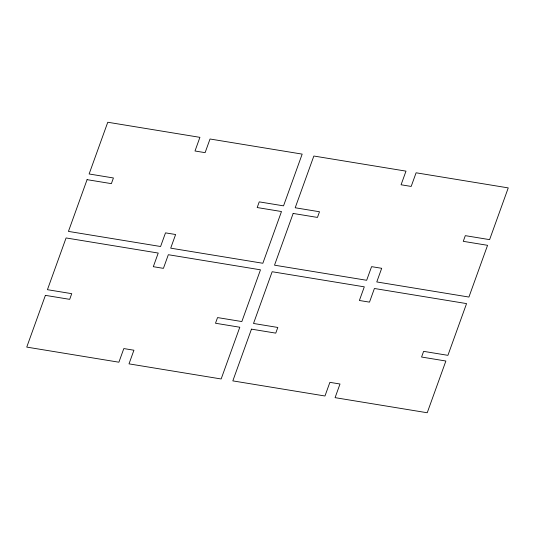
<?xml version="1.0" encoding="UTF-8"?>
<svg xmlns="http://www.w3.org/2000/svg" width="535" height="535" viewBox="0 0 535 535"><rect width="100%" height="100%" fill="white"/><g stroke="black" fill="none" stroke-linecap="round" stroke-linejoin="round"><path stroke-width="0.8" d="M45.395 295.36L26.75 347.101L118.897 362.208L123.819 348.566L133.924 350.224L129.009 363.867L221.156 378.974L239.8 327.233L215.498 323.247L217.544 317.576L241.847 321.555L260.485 269.821L168.338 254.713L163.422 268.356L153.311 266.697L158.226 253.055L66.079 237.948L47.434 289.689L71.737 293.668L69.69 299.346L45.395 295.36M87.078 179.66L68.44 231.401L160.587 246.508L165.502 232.859L175.614 234.517L170.698 248.16L262.846 263.267L281.49 211.532L257.188 207.547L259.234 201.869L283.537 205.855L302.175 154.113L210.028 139.006L205.112 152.656L195.001 150.997L199.916 137.348L107.769 122.248L89.124 173.982L113.427 177.968L111.38 183.645L87.078 179.66M251.463 329.145L232.825 380.887L324.972 395.994L329.888 382.344L339.999 384.003L335.084 397.652L427.231 412.752L445.876 361.018L421.573 357.032L423.62 351.355L447.922 355.34L466.56 303.599L374.413 288.492L369.498 302.141L359.386 300.483L364.302 286.84L272.154 271.733L253.51 323.468L277.812 327.453L275.766 333.131L251.463 329.145M293.153 213.445L274.515 265.179L366.662 280.286L371.578 266.644L381.689 268.302L376.774 281.945L468.921 297.052L487.566 245.311L463.263 241.332L465.31 235.654L489.605 239.64L508.25 187.899L416.103 172.792L411.181 186.434L401.076 184.776L405.991 171.133L313.844 156.026L295.2 207.767L319.502 211.753L317.456 217.424L293.153 213.445"/></g></svg>
